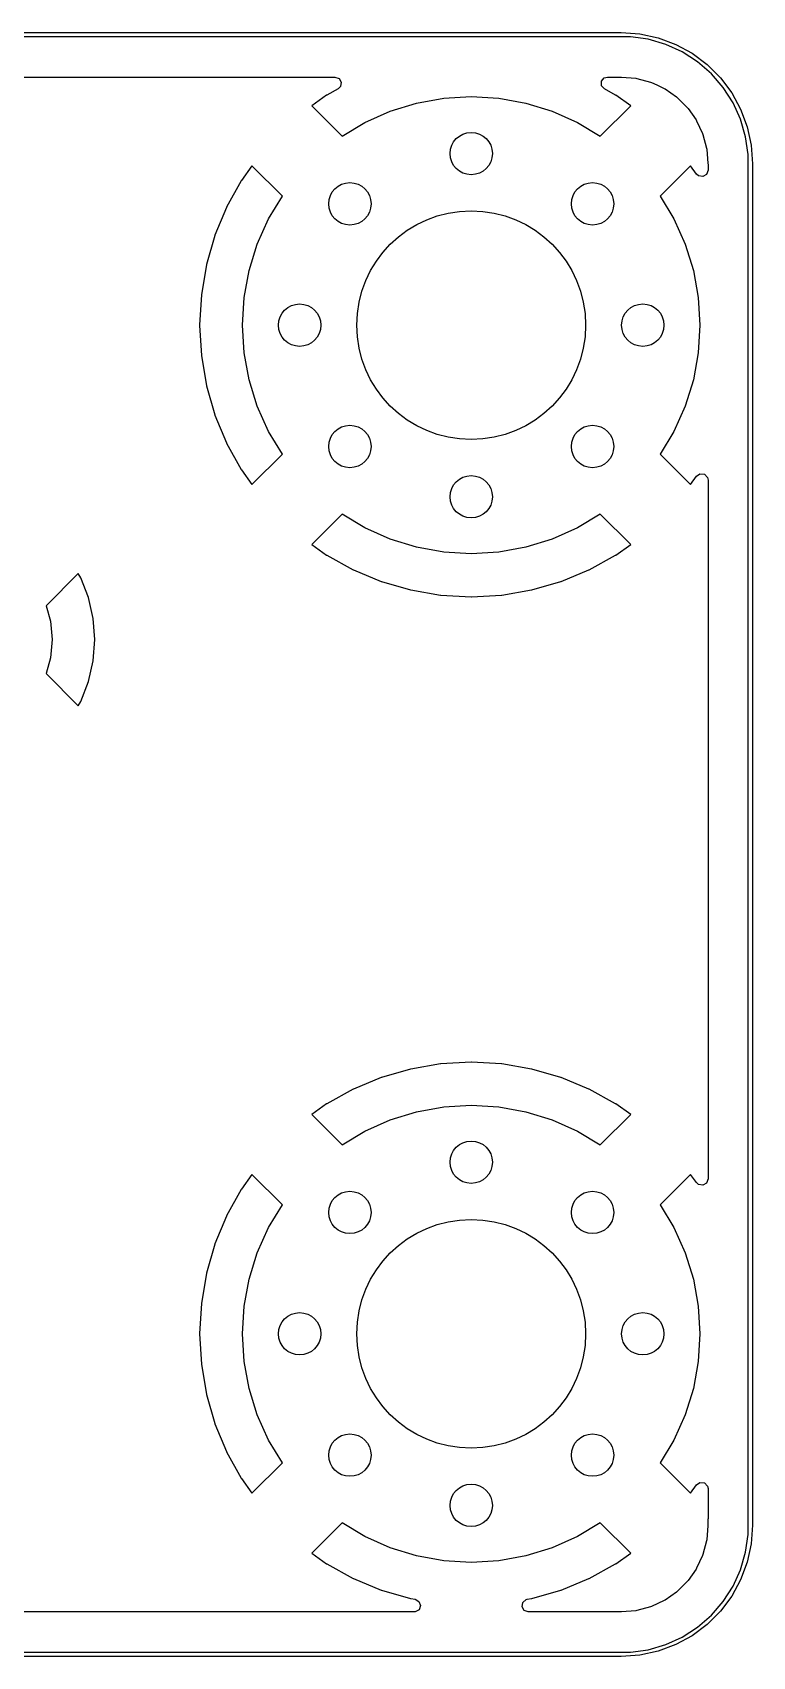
# Model space of a CAD drawing. Extents: x 190.9 to 226.5, y -95.7 to -76.6.
# Drawn here: x 218.02 to 226.52, y -95.72 to -76.56 of the extents above; entities that cross this region are included whole.
import ezdxf

# ---------------------------------------------------------------- set-up
doc = ezdxf.new("R2010")
doc.units = 0
doc.layers.add('BLACK', color=7, linetype='CONTINUOUS')

msp = doc.modelspace()

# ---------------------------------------------------------------- linework, layer by layer
at = {"layer": 'BLACK', "linetype": 'CONTINUOUS'}
for p, q in [((192.456, -76.556), (224.968, -76.556)), ((224.968, -76.606), (192.456, -76.606)), ((224.968, -76.556), (225.188, -76.5718)), ((225.075, -76.606), (224.968, -76.606)), ((225.287, -76.6365), (225.075, -76.606)), ((225.188, -76.5718), (225.404, -76.6187)), ((225.493, -76.6969), (225.287, -76.6365)), ((225.404, -76.6187), (225.611, -76.696)), ((225.688, -76.786), (225.493, -76.6969)), ((225.611, -76.696), (225.805, -76.8019)), ((225.869, -76.9019), (225.688, -76.786)), ((225.805, -76.8019), (225.982, -76.9343)), ((226.031, -77.0423), (225.869, -76.9019)), ((225.982, -76.9343), (226.139, -77.0906)), ((226.171, -77.2044), (226.031, -77.0423)), ((196.609, -77.0815), (221.589, -77.0815)), ((221.625, -77.2225), (221.494, -77.2952)), ((221.589, -77.0815), (221.637, -77.0991)), ((221.654, -77.1943), (221.625, -77.2225)), ((221.637, -77.0991), (221.663, -77.1436)), ((221.663, -77.1436), (221.654, -77.1943)), ((224.734, -77.1323), (224.766, -77.0923)), ((224.735, -77.1837), (224.734, -77.1323)), ((224.769, -77.2225), (224.735, -77.1837)), ((224.766, -77.0923), (224.805, -77.0815)), ((224.9, -77.2952), (224.769, -77.2225)), ((224.805, -77.0815), (224.902, -77.0815)), ((224.902, -77.0815), (224.965, -77.0815)), ((224.965, -77.0815), (224.971, -77.0818)), ((224.971, -77.0818), (225.139, -77.0965)), ((225.139, -77.0965), (225.152, -77.0987)), ((225.152, -77.0987), (225.312, -77.1415)), ((225.312, -77.1415), (225.324, -77.146)), ((225.324, -77.146), (225.388, -77.1757)), ((225.388, -77.1757), (225.474, -77.2158)), ((225.474, -77.2158), (225.485, -77.2224)), ((225.485, -77.2224), (225.621, -77.3172)), ((226.139, -77.0906), (226.271, -77.2675)), ((226.287, -77.3848), (226.171, -77.2044)), ((221.49, -77.2974), (221.315, -77.4213)), ((221.315, -77.4213), (221.315, -77.4213)), ((221.315, -77.4213), (221.675, -77.7809)), ((221.494, -77.2952), (221.49, -77.2974)), ((222.24, -77.4855), (222.551, -77.3885)), ((222.551, -77.3885), (222.872, -77.3297)), ((222.872, -77.3297), (223.197, -77.31)), ((223.197, -77.31), (223.522, -77.3297)), ((223.522, -77.3297), (223.843, -77.3885)), ((223.843, -77.3885), (224.154, -77.4855)), ((224.719, -77.7809), (225.079, -77.4213)), ((224.904, -77.2974), (224.9, -77.2952)), ((225.079, -77.4213), (224.904, -77.2974)), ((225.079, -77.4213), (225.079, -77.4213)), ((225.621, -77.3172), (225.631, -77.3256)), ((225.631, -77.3256), (225.747, -77.4425)), ((226.271, -77.2675), (226.377, -77.4615)), ((226.376, -77.5798), (226.287, -77.3848)), ((221.675, -77.7809), (221.942, -77.6193)), ((221.942, -77.6193), (222.24, -77.4855)), ((224.154, -77.4855), (224.452, -77.6193)), ((224.452, -77.6193), (224.719, -77.7809)), ((225.747, -77.4425), (225.756, -77.4525)), ((225.756, -77.4525), (225.851, -77.5879)), ((225.851, -77.5879), (225.857, -77.5992)), ((225.857, -77.5992), (225.927, -77.749)), ((226.436, -77.7856), (226.376, -77.5798)), ((226.377, -77.4615), (226.454, -77.6686)), ((225.927, -77.749), (225.931, -77.7613)), ((225.931, -77.7613), (225.974, -77.9209)), ((226.467, -77.9978), (226.436, -77.7856)), ((226.454, -77.6686), (226.501, -77.8846)), ((225.974, -77.9209), (225.977, -77.9338)), ((225.977, -77.9338), (225.991, -78.1017)), ((226.467, -78.105), (226.467, -77.9978)), ((226.501, -77.8846), (226.517, -78.105)), ((220.608, -78.1285), (220.484, -78.3031)), ((220.968, -78.488), (220.608, -78.1285)), ((220.608, -78.1285), (220.608, -78.1285)), ((225.786, -78.1285), (225.426, -78.488)), ((225.855, -78.2261), (225.786, -78.1285)), ((225.786, -78.1285), (225.786, -78.1285)), ((225.992, -78.1826), (225.974, -78.231)), ((225.991, -78.1017), (225.992, -78.1083)), ((225.992, -78.1083), (225.992, -78.1826)), ((226.467, -94.1724), (226.467, -78.105)), ((226.467, -78.105), (226.467, -78.105)), ((226.517, -78.105), (226.517, -94.1724)), ((220.482, -78.3067), (220.31, -78.6175)), ((220.484, -78.3031), (220.482, -78.3067)), ((225.879, -78.2478), (225.855, -78.2261)), ((225.929, -78.2567), (225.879, -78.2478)), ((225.974, -78.231), (225.929, -78.2567)), ((220.806, -78.7552), (220.968, -78.488)), ((225.426, -78.488), (225.588, -78.7552)), ((220.309, -78.6213), (220.173, -78.9495)), ((220.31, -78.6175), (220.309, -78.6213)), ((220.672, -79.0526), (220.806, -78.7552)), ((225.588, -78.7552), (225.722, -79.0526)), ((220.171, -78.9535), (220.073, -79.2948)), ((220.173, -78.9495), (220.171, -78.9535)), ((220.575, -79.3638), (220.672, -79.0526)), ((225.722, -79.0526), (225.819, -79.3638)), ((220.072, -79.2989), (220.012, -79.6491)), ((220.073, -79.2948), (220.072, -79.2989)), ((220.517, -79.6846), (220.575, -79.3638)), ((225.819, -79.3638), (225.877, -79.6846)), ((220.012, -79.6532), (219.992, -80.0079)), ((220.012, -79.6491), (220.012, -79.6532)), ((220.497, -80.01), (220.517, -79.6846)), ((225.877, -79.6846), (225.897, -80.01)), ((219.992, -80.0079), (219.992, -80.0121)), ((219.992, -80.0121), (220.012, -80.3668)), ((220.517, -80.3354), (220.497, -80.01)), ((225.897, -80.01), (225.877, -80.3354)), ((220.012, -80.3668), (220.012, -80.3709)), ((220.012, -80.3709), (220.072, -80.7211)), ((220.575, -80.6562), (220.517, -80.3354)), ((225.877, -80.3354), (225.819, -80.6562)), ((220.672, -80.9674), (220.575, -80.6562)), ((225.819, -80.6562), (225.722, -80.9674)), ((220.072, -80.7211), (220.073, -80.7252)), ((220.073, -80.7252), (220.171, -81.0665)), ((220.171, -81.0665), (220.173, -81.0705)), ((220.806, -81.2648), (220.672, -80.9674)), ((225.722, -80.9674), (225.588, -81.2648)), ((220.173, -81.0705), (220.309, -81.3987)), ((220.309, -81.3987), (220.31, -81.4025)), ((220.31, -81.4025), (220.482, -81.7133)), ((220.968, -81.532), (220.806, -81.2648)), ((225.588, -81.2648), (225.426, -81.532)), ((220.608, -81.8915), (220.968, -81.532)), ((225.426, -81.532), (225.786, -81.8915)), ((220.482, -81.7133), (220.484, -81.7169)), ((220.484, -81.7169), (220.608, -81.8915)), ((225.786, -81.8915), (225.855, -81.7939)), ((225.855, -81.7939), (225.897, -81.7646)), ((225.897, -81.7646), (225.949, -81.7694)), ((225.949, -81.7694), (225.985, -81.806)), ((225.985, -81.806), (225.992, -81.8374)), ((220.608, -81.8915), (220.608, -81.8915)), ((225.786, -81.8915), (225.786, -81.8915)), ((225.992, -81.8374), (225.992, -90.0857)), ((221.675, -82.2391), (221.315, -82.5987)), ((221.942, -82.4007), (221.675, -82.2391)), ((222.24, -82.5345), (221.942, -82.4007)), ((224.452, -82.4007), (224.154, -82.5345)), ((224.719, -82.2391), (224.452, -82.4007)), ((225.079, -82.5987), (224.719, -82.2391)), ((221.315, -82.5987), (221.315, -82.5987)), ((221.315, -82.5987), (221.49, -82.7226)), ((222.551, -82.6315), (222.24, -82.5345)), ((224.154, -82.5345), (223.843, -82.6315)), ((224.904, -82.7226), (225.079, -82.5987)), ((225.079, -82.5987), (225.079, -82.5987)), ((221.49, -82.7226), (221.494, -82.7248)), ((221.494, -82.7248), (221.805, -82.8966)), ((222.872, -82.6903), (222.551, -82.6315)), ((223.197, -82.71), (222.872, -82.6903)), ((223.522, -82.6903), (223.197, -82.71)), ((223.843, -82.6315), (223.522, -82.6903)), ((224.589, -82.8966), (224.9, -82.7248)), ((224.9, -82.7248), (224.904, -82.7226)), ((218.56, -82.9415), (218.179, -83.3227)), ((218.589, -82.9913), (218.56, -82.9415)), ((218.56, -82.9415), (218.56, -82.9415)), ((221.805, -82.8966), (221.808, -82.8984)), ((221.808, -82.8984), (222.136, -83.0344)), ((224.258, -83.0344), (224.586, -82.8984)), ((224.586, -82.8984), (224.589, -82.8966)), ((218.681, -83.2254), (218.589, -82.9913)), ((222.136, -83.0344), (222.14, -83.0358)), ((222.14, -83.0358), (222.482, -83.1341)), ((222.482, -83.1341), (222.486, -83.135)), ((222.486, -83.135), (222.836, -83.1945)), ((223.558, -83.1945), (223.908, -83.135)), ((223.908, -83.135), (223.912, -83.1341)), ((223.912, -83.1341), (224.254, -83.0358)), ((224.254, -83.0358), (224.258, -83.0344)), ((218.179, -83.3227), (218.231, -83.5048)), ((218.737, -83.4705), (218.681, -83.2254)), ((222.836, -83.1945), (222.84, -83.195)), ((222.84, -83.195), (223.195, -83.2149)), ((223.195, -83.2149), (223.199, -83.2149)), ((223.199, -83.2149), (223.554, -83.195)), ((223.554, -83.195), (223.558, -83.1945)), ((218.231, -83.5048), (218.251, -83.7212)), ((218.756, -83.7212), (218.737, -83.4705)), ((218.251, -83.7212), (218.231, -83.9376)), ((218.737, -83.9719), (218.756, -83.7212)), ((218.231, -83.9376), (218.179, -84.1197)), ((218.179, -84.1197), (218.56, -84.5009)), ((218.681, -84.217), (218.737, -83.9719)), ((218.589, -84.4511), (218.681, -84.217)), ((218.56, -84.5009), (218.589, -84.4511)), ((218.56, -84.5009), (218.56, -84.5009)), ((222.836, -88.7286), (222.486, -88.7881)), ((222.84, -88.7281), (222.836, -88.7286)), ((223.195, -88.7082), (222.84, -88.7281)), ((223.199, -88.7082), (223.195, -88.7082)), ((223.554, -88.7281), (223.199, -88.7082)), ((223.558, -88.7286), (223.554, -88.7281)), ((223.908, -88.7881), (223.558, -88.7286)), ((222.136, -88.8887), (221.808, -89.0247)), ((222.14, -88.8873), (222.136, -88.8887)), ((222.482, -88.789), (222.14, -88.8873)), ((222.486, -88.7881), (222.482, -88.789)), ((223.912, -88.789), (223.908, -88.7881)), ((224.254, -88.8873), (223.912, -88.789)), ((224.258, -88.8887), (224.254, -88.8873)), ((224.586, -89.0247), (224.258, -88.8887)), ((221.805, -89.0265), (221.494, -89.1983)), ((221.808, -89.0247), (221.805, -89.0265)), ((224.589, -89.0265), (224.586, -89.0247)), ((224.9, -89.1983), (224.589, -89.0265)), ((221.49, -89.2005), (221.315, -89.3245)), ((221.494, -89.1983), (221.49, -89.2005)), ((222.24, -89.3886), (222.551, -89.2916)), ((222.551, -89.2916), (222.872, -89.2328)), ((222.872, -89.2328), (223.197, -89.2131)), ((223.197, -89.2131), (223.522, -89.2328)), ((223.522, -89.2328), (223.843, -89.2916)), ((223.843, -89.2916), (224.154, -89.3886)), ((224.904, -89.2005), (224.9, -89.1983)), ((225.079, -89.3245), (224.904, -89.2005)), ((221.315, -89.3245), (221.315, -89.3245)), ((221.315, -89.3245), (221.675, -89.684)), ((221.942, -89.5224), (222.24, -89.3886)), ((224.154, -89.3886), (224.452, -89.5224)), ((224.719, -89.684), (225.079, -89.3245)), ((225.079, -89.3245), (225.079, -89.3245)), ((221.675, -89.684), (221.942, -89.5224)), ((224.452, -89.5224), (224.719, -89.684)), ((220.608, -90.0316), (220.484, -90.2062)), ((220.968, -90.3911), (220.608, -90.0316)), ((220.608, -90.0316), (220.608, -90.0316)), ((225.786, -90.0316), (225.426, -90.3911)), ((225.855, -90.1293), (225.786, -90.0316)), ((225.786, -90.0316), (225.786, -90.0316)), ((220.482, -90.2098), (220.31, -90.5206)), ((220.484, -90.2062), (220.482, -90.2098)), ((225.879, -90.1509), (225.855, -90.1293)), ((225.929, -90.1598), (225.879, -90.1509)), ((225.974, -90.1341), (225.929, -90.1598)), ((225.992, -90.0857), (225.974, -90.1341)), ((220.806, -90.6584), (220.968, -90.3911)), ((225.426, -90.3911), (225.588, -90.6584)), ((220.309, -90.5244), (220.173, -90.8526)), ((220.31, -90.5206), (220.309, -90.5244)), ((220.672, -90.9557), (220.806, -90.6584)), ((225.588, -90.6584), (225.722, -90.9557)), ((220.171, -90.8566), (220.073, -91.1979)), ((220.173, -90.8526), (220.171, -90.8566)), ((220.575, -91.267), (220.672, -90.9557)), ((225.722, -90.9557), (225.819, -91.267)), ((220.072, -91.202), (220.012, -91.5522)), ((220.073, -91.1979), (220.072, -91.202)), ((220.517, -91.5877), (220.575, -91.267)), ((225.819, -91.267), (225.877, -91.5877)), ((220.012, -91.5564), (219.992, -91.911)), ((220.012, -91.5522), (220.012, -91.5564)), ((220.497, -91.9131), (220.517, -91.5877)), ((225.877, -91.5877), (225.897, -91.9131)), ((219.992, -91.911), (219.992, -91.9152)), ((219.992, -91.9152), (220.012, -92.2699)), ((220.517, -92.2386), (220.497, -91.9131)), ((225.897, -91.9131), (225.877, -92.2386)), ((220.012, -92.2699), (220.012, -92.274)), ((220.012, -92.274), (220.072, -92.6242)), ((220.575, -92.5593), (220.517, -92.2386)), ((225.877, -92.2386), (225.819, -92.5593)), ((220.672, -92.8705), (220.575, -92.5593)), ((225.819, -92.5593), (225.722, -92.8705)), ((220.072, -92.6242), (220.073, -92.6283)), ((220.073, -92.6283), (220.171, -92.9696)), ((220.806, -93.1679), (220.672, -92.8705)), ((225.722, -92.8705), (225.588, -93.1679)), ((220.171, -92.9696), (220.173, -92.9736)), ((220.173, -92.9736), (220.309, -93.3018)), ((220.309, -93.3018), (220.31, -93.3056)), ((220.31, -93.3056), (220.482, -93.6165)), ((220.968, -93.4351), (220.806, -93.1679)), ((225.588, -93.1679), (225.426, -93.4352)), ((220.608, -93.7947), (220.968, -93.4351)), ((225.426, -93.4352), (225.786, -93.7947)), ((220.482, -93.6165), (220.484, -93.62)), ((220.484, -93.62), (220.608, -93.7947)), ((225.786, -93.7947), (225.855, -93.697)), ((225.855, -93.697), (225.897, -93.6677)), ((225.897, -93.6677), (225.949, -93.6725)), ((225.949, -93.6725), (225.985, -93.7091)), ((225.985, -93.7091), (225.992, -93.7405)), ((220.608, -93.7947), (220.608, -93.7947)), ((225.786, -93.7947), (225.786, -93.7947)), ((225.992, -93.7405), (225.992, -94.0972)), ((225.992, -94.0972), (225.991, -94.0972)), ((225.991, -94.0972), (225.991, -94.1691)), ((221.675, -94.1423), (221.315, -94.5018)), ((221.942, -94.3038), (221.675, -94.1423)), ((224.719, -94.1423), (224.452, -94.3038)), ((225.079, -94.5018), (224.719, -94.1423)), ((225.991, -94.1756), (225.977, -94.3435)), ((225.991, -94.1691), (225.991, -94.1756)), ((226.436, -94.4918), (226.467, -94.2796)), ((226.467, -94.2796), (226.467, -94.1724)), ((226.467, -94.1724), (226.467, -94.1724)), ((226.517, -94.1724), (226.501, -94.3928)), ((222.24, -94.4377), (221.942, -94.3038)), ((222.551, -94.5347), (222.24, -94.4377)), ((224.154, -94.4377), (223.843, -94.5347)), ((224.452, -94.3038), (224.154, -94.4377)), ((225.974, -94.3565), (225.931, -94.5161)), ((225.977, -94.3435), (225.974, -94.3565)), ((226.501, -94.3928), (226.454, -94.6088)), ((221.315, -94.5018), (221.315, -94.5018)), ((221.315, -94.5018), (221.49, -94.6257)), ((221.49, -94.6257), (221.494, -94.6279)), ((221.494, -94.6279), (221.805, -94.7997)), ((222.872, -94.5934), (222.551, -94.5347)), ((223.197, -94.6131), (222.872, -94.5934)), ((223.522, -94.5934), (223.197, -94.6131)), ((223.843, -94.5347), (223.522, -94.5934)), ((224.589, -94.7997), (224.9, -94.6279)), ((224.9, -94.6279), (224.904, -94.6257)), ((224.904, -94.6257), (225.079, -94.5018)), ((225.079, -94.5018), (225.079, -94.5018)), ((225.927, -94.5284), (225.857, -94.6781)), ((225.931, -94.5161), (225.927, -94.5284)), ((226.376, -94.6975), (226.436, -94.4918)), ((226.454, -94.6088), (226.377, -94.8158)), ((221.805, -94.7997), (221.808, -94.8016)), ((221.808, -94.8016), (222.136, -94.9375)), ((224.258, -94.9375), (224.586, -94.8016)), ((224.586, -94.8016), (224.589, -94.7997)), ((225.747, -94.8349), (225.631, -94.9517)), ((225.756, -94.8249), (225.747, -94.8349)), ((225.851, -94.6895), (225.756, -94.8249)), ((225.857, -94.6781), (225.851, -94.6895)), ((226.377, -94.8158), (226.271, -95.0098)), ((226.287, -94.8926), (226.376, -94.6975)), ((222.136, -94.9375), (222.14, -94.9389)), ((222.14, -94.9389), (222.482, -95.0372)), ((222.482, -95.0372), (222.486, -95.0381)), ((222.486, -95.0381), (222.535, -95.0465)), ((222.535, -95.0465), (222.58, -95.072)), ((223.806, -95.0831), (223.846, -95.05)), ((223.846, -95.05), (223.859, -95.0465)), ((223.859, -95.0465), (223.908, -95.0381)), ((223.908, -95.0381), (223.912, -95.0372)), ((223.912, -95.0372), (224.254, -94.9389)), ((224.254, -94.9389), (224.258, -94.9375)), ((225.485, -95.0549), (225.474, -95.0615)), ((225.621, -94.9602), (225.485, -95.0549)), ((225.631, -94.9517), (225.621, -94.9602)), ((226.271, -95.0098), (226.139, -95.1867)), ((226.171, -95.073), (226.287, -94.8926)), ((222.523, -95.1959), (205.716, -95.1959)), ((222.536, -95.1946), (222.523, -95.1959)), ((222.581, -95.1686), (222.536, -95.1946)), ((222.58, -95.072), (222.598, -95.1202)), ((222.598, -95.1202), (222.581, -95.1686)), ((223.797, -95.1337), (223.806, -95.0831)), ((223.823, -95.1783), (223.797, -95.1337)), ((223.871, -95.1959), (223.823, -95.1783)), ((224.892, -95.1959), (223.871, -95.1959)), ((224.964, -95.1959), (224.892, -95.1959)), ((224.892, -95.1959), (224.892, -95.1959)), ((224.971, -95.1956), (224.964, -95.1959)), ((225.139, -95.1808), (224.971, -95.1956)), ((225.152, -95.1786), (225.139, -95.1808)), ((225.312, -95.1358), (225.152, -95.1786)), ((225.324, -95.1313), (225.312, -95.1358)), ((225.474, -95.0615), (225.324, -95.1313)), ((225.869, -95.3754), (226.031, -95.235)), ((226.139, -95.1867), (225.982, -95.343)), ((226.031, -95.235), (226.171, -95.073)), ((225.688, -95.4913), (225.869, -95.3754)), ((225.982, -95.343), (225.805, -95.4754)), ((225.287, -95.6408), (225.493, -95.5804)), ((225.611, -95.5814), (225.404, -95.6586)), ((225.493, -95.5804), (225.688, -95.4913)), ((225.805, -95.4754), (225.611, -95.5814)), ((192.456, -95.6714), (224.968, -95.6714)), ((224.968, -95.7214), (192.456, -95.7214)), ((224.968, -95.6714), (224.968, -95.6713)), ((224.968, -95.6713), (225.075, -95.6713)), ((224.968, -95.6714), (224.968, -95.6714)), ((225.188, -95.7055), (224.968, -95.7213)), ((224.968, -95.7213), (224.968, -95.7214)), ((224.968, -95.7214), (224.968, -95.7214)), ((225.075, -95.6713), (225.287, -95.6408)), ((225.404, -95.6586), (225.188, -95.7055))]:
    msp.add_line(p, q, dxfattribs=at)
at = {"layer": 'BLACK'}
for centre, radius in [((223.197, -77.985), 0.25), ((221.765, -78.5781), 0.25), ((224.629, -78.5781), 0.25), ((223.197, -80.01), 1.35), ((221.172, -80.01), 0.25), ((225.222, -80.01), 0.25), ((221.765, -81.4419), 0.25), ((224.629, -81.4419), 0.25), ((223.197, -82.035), 0.25), ((223.197, -89.8881), 0.25), ((221.765, -90.4812), 0.25), ((224.629, -90.4812), 0.25), ((223.197, -91.9131), 1.35), ((221.172, -91.9131), 0.25), ((225.222, -91.9131), 0.25), ((221.765, -93.345), 0.25), ((224.629, -93.345), 0.25), ((223.197, -93.9381), 0.25)]:
    msp.add_circle(centre, radius, dxfattribs=at)

doc.saveas('drawing.dxf')
